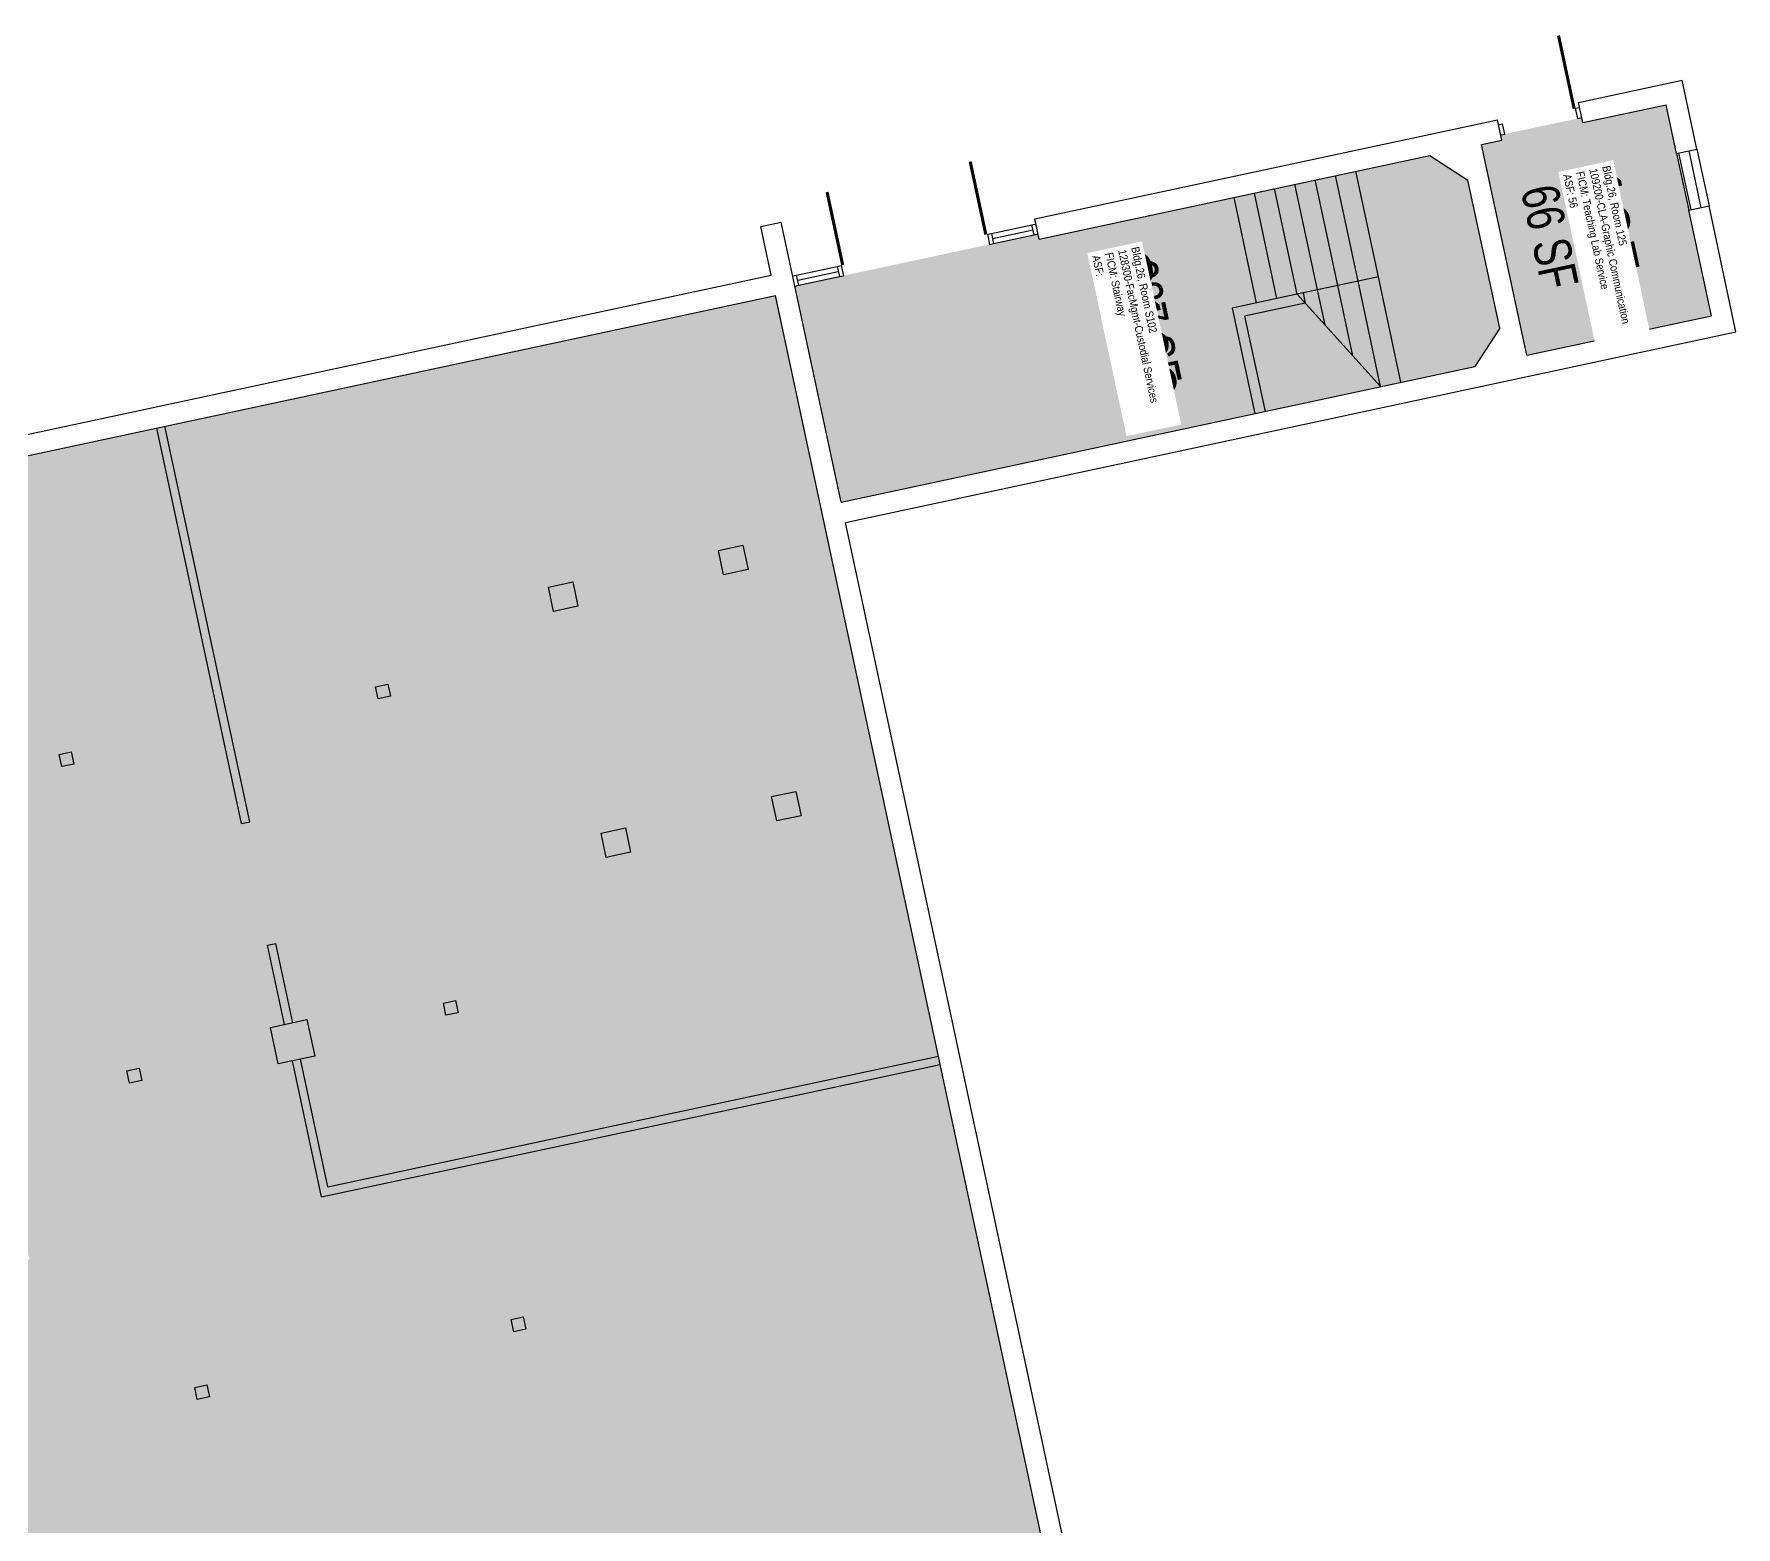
# Model space of a CAD drawing. Header units: inches. Extents: x 69208594 to 69211314, y 27667926 to 27670265.
# Drawn here: x 69210405 to 69211226, y 27669425 to 27670145 of the extents above; entities that cross this region are included whole.
import ezdxf
from ezdxf.enums import TextEntityAlignment as Align

# ---------------------------------------------------------------- set-up
doc = ezdxf.new("R2010")
doc.units = ezdxf.units.IN
doc.header["$LTSCALE"] = 10
doc.header["$MEASUREMENT"] = 0
for name, color, linetype in [('A-DOOR', 2, 'CONTINUOUS'), ('A-FLOR', 3, 'CONTINUOUS'), ('A-GLAZ', 1, 'CONTINUOUS'), ('A-IDEN-RNUM', 7, 'CONTINUOUS'), ('A-IDEN-SNUM', 4, 'CONTINUOUS'), ('A-IDEN-VNUM', 4, 'CONTINUOUS'), ('A-WALL', 5, 'CONTINUOUS'), ('AREA-TEXT', 3, 'CONTINUOUS'), ('Rooms-Category-Color', 7, 'CONTINUOUS'), ('Rooms-Division-Color', 7, 'CONTINUOUS'), ('Rooms-Information', 7, 'CONTINUOUS')]:
    doc.layers.add(name, color=color, linetype=linetype)
doc.styles.add('CP_AREA', font='arial.ttf', dxfattribs={"height": 15})
doc.styles.add('CP_ROOMSNUMBER', font='arial.ttf', dxfattribs={"height": 1})
doc.styles.add('CP_ROOMVNUMBER', font='arial.ttf', dxfattribs={"width": 0.85, "height": 0.075})

msp = doc.modelspace()

# ---------------------------------------------------------------- hatches: boundary and pattern name
at = {"layer": 'Rooms-Category-Color', "true_color": 0xe3f498}
msp.add_hatch(color=61, dxfattribs=at).paths.add_polyline_path([(69211102.88, 27670091.96), (69211112.65, 27670094.05), (69211112.13, 27670096.5), (69211114.09, 27670096.92), (69211149.29, 27670104.45), (69211151.24, 27670104.87), (69211151.77, 27670102.43), (69211191.86, 27670111.01), (69211196.88, 27670087.55), (69211202.75, 27670060.17), (69211213.64, 27670009.32), (69211209.72, 27670008.48), (69211170.61, 27670000.11), (69211124.65, 27669990.26)])
at = {"layer": 'Rooms-Category-Color', "true_color": 0xadadad}
msp.add_hatch(color=253, dxfattribs=at).paths.add_polyline_path([(69211111.63, 27670003.33), (69211096.34, 27670074.71), (69211077.94, 27670086.62), (69210912.69, 27670051.23), (69210897.53, 27670047.98), (69210889.71, 27670046.31), (69210889.19, 27670048.75), (69210887.23, 27670048.33), (69210867.67, 27670044.15), (69210865.72, 27670043.73), (69210795.31, 27670028.65), (69210793.36, 27670028.23), (69210773.8, 27670024.04), (69210771.85, 27670023.62), (69210772.37, 27670021.18), (69210792.68, 27669926.33), (69210794.15, 27669919.48), (69210919.31, 27669946.29), (69210934.47, 27669949.53), (69211099.72, 27669984.92)])
at = {"layer": 'Rooms-Category-Color', "true_color": 0xe3c5e1}
msp.add_hatch(color=254, dxfattribs=at).paths.add_polyline_path([(69210285.28, 27669406.55), (69210260.15, 27669523.89), (69210402.91, 27669554.47), (69210402.07, 27669558.38), (69210259.31, 27669527.8), (69210206.54, 27669774.22), (69210108.76, 27669753.28), (69210109.07, 27669751.81), (69210107.12, 27669751.39), (69210048.45, 27669738.83), (69210046.49, 27669738.41), (69210046.18, 27669739.87), (69210010.97, 27669732.34), (69209917.1, 27669712.23), (69209901.46, 27669708.88), (69209875.7, 27669829.16), (69209887.43, 27669831.67), (69209888.9, 27669831.98), (69210004.77, 27669856.8), (69210016.51, 27669859.31), (69210016.19, 27669860.78), (69210018.15, 27669861.2), (69210053.35, 27669868.73), (69210055.31, 27669869.15), (69210055.62, 27669867.69), (69210151.94, 27669888.31), (69210186.16, 27669895.64), (69210449.2, 27669951.97), (69210762.59, 27670019.09), (69210847.4, 27669623.06), (69210869.18, 27669521.37), (69210890.54, 27669421.63), (69210892.21, 27669413.81), (69210893.47, 27669407.94), (69210901.84, 27669368.83), (69210914.83, 27669308.2), (69210929.7, 27669238.78), (69210690.13, 27669187.47), (69210631.46, 27669174.91), (69210347.89, 27669114.18), (69210298.68, 27669343.97)])
at = {"layer": 'Rooms-Division-Color', "true_color": 0xb2d6e9}
for points in [[(69211102.88, 27670091.96), (69211112.65, 27670094.05), (69211112.13, 27670096.5), (69211114.09, 27670096.92), (69211149.29, 27670104.45), (69211151.24, 27670104.87), (69211151.77, 27670102.43), (69211191.86, 27670111.01), (69211196.88, 27670087.55), (69211202.75, 27670060.17), (69211213.64, 27670009.32), (69211209.72, 27670008.48), (69211170.61, 27670000.11), (69211124.65, 27669990.26)], [(69210285.28, 27669406.55), (69210260.15, 27669523.89), (69210402.91, 27669554.47), (69210402.07, 27669558.38), (69210259.31, 27669527.8), (69210206.54, 27669774.22), (69210108.76, 27669753.28), (69210109.07, 27669751.81), (69210107.12, 27669751.39), (69210048.45, 27669738.83), (69210046.49, 27669738.41), (69210046.18, 27669739.87), (69210010.97, 27669732.34), (69209917.1, 27669712.23), (69209901.46, 27669708.88), (69209875.7, 27669829.16), (69209887.43, 27669831.67), (69209888.9, 27669831.98), (69210004.77, 27669856.8), (69210016.51, 27669859.31), (69210016.19, 27669860.78), (69210018.15, 27669861.2), (69210053.35, 27669868.73), (69210055.31, 27669869.15), (69210055.62, 27669867.69), (69210151.94, 27669888.31), (69210186.16, 27669895.64), (69210449.2, 27669951.97), (69210762.59, 27670019.09), (69210847.4, 27669623.06), (69210869.18, 27669521.37), (69210890.54, 27669421.63), (69210892.21, 27669413.81), (69210893.47, 27669407.94), (69210901.84, 27669368.83), (69210914.83, 27669308.2), (69210929.7, 27669238.78), (69210690.13, 27669187.47), (69210631.46, 27669174.91), (69210347.89, 27669114.18), (69210298.68, 27669343.97)]]:
    msp.add_hatch(color=254, dxfattribs=at).paths.add_polyline_path(points)
at = {"layer": 'Rooms-Division-Color', "true_color": 0xadadad}
msp.add_hatch(color=253, dxfattribs=at).paths.add_polyline_path([(69211111.63, 27670003.33), (69211096.34, 27670074.71), (69211077.94, 27670086.62), (69210912.69, 27670051.23), (69210897.53, 27670047.98), (69210889.71, 27670046.31), (69210889.19, 27670048.75), (69210887.23, 27670048.33), (69210867.67, 27670044.15), (69210865.72, 27670043.73), (69210795.31, 27670028.65), (69210793.36, 27670028.23), (69210773.8, 27670024.04), (69210771.85, 27670023.62), (69210772.37, 27670021.18), (69210792.68, 27669926.33), (69210794.15, 27669919.48), (69210919.31, 27669946.29), (69210934.47, 27669949.53), (69211099.72, 27669984.92)])

# ---------------------------------------------------------------- linework, layer by layer
at = {"layer": 'A-DOOR'}
for points in [[(69211147.51, 27670109.19, 1.5, 1.5, 0), (69211139.97, 27670144.39, 0, 0, 0), (69211139.24, 27670144.23, 0, 0, 0.414214), (69211113.35, 27670100.34, 0, 0, 0.414214)], [(69210863.94, 27670048.46, 1.5, 1.5, 0), (69210856.4, 27670083.66, 0, 0, 0), (69210855.67, 27670083.5, 0, 0, 0.414214), (69210829.78, 27670039.61, 0, 0, 0.414214)], [(69210794.95, 27670033.76, 1.5, 1.5, 0), (69210787.41, 27670068.96, 0, 0, 0), (69210788.15, 27670069.12, 0, 0, -0.414214), (69210829.74, 27670039.67, 0, 0, -0.414214)]]:
    msp.add_lwpolyline(points, format="xyseb", dxfattribs=at)
at = {"layer": 'A-FLOR'}
for p, q in [((69211023.8, 27670021.85), (69211012.92, 27670072.69)), ((69211033.58, 27670023.94), (69211022.69, 27670074.79)), ((69211043.36, 27670026.03), (69211032.47, 27670076.88)), ((69211053.14, 27670028.13), (69211042.25, 27670078.97)), ((69210994.47, 27670015.56), (69210983.58, 27670066.41)), ((69211004.25, 27670017.66), (69210993.36, 27670068.5)), ((69211014.03, 27670019.75), (69211003.14, 27670070.6)), ((69211053.14, 27670028.13), (69211014.03, 27670019.75)), ((69211040.84, 27669990.04), (69211033.58, 27670023.94)), ((69211054.25, 27669975.19), (69211043.36, 27670026.03)), ((69211064.03, 27669977.28), (69211053.14, 27670028.13)), ((69211054.25, 27669975.19), (69211014.03, 27670019.75)), ((69211027.43, 27670004.9), (69211023.8, 27670021.85))]:
    msp.add_line(p, q, dxfattribs=at)
at = {"layer": 'A-GLAZ'}
for p, q in [((69211206.66, 27670089.64), (69211212.53, 27670062.26)), ((69211196.88, 27670087.55), (69211202.75, 27670060.17)), ((69211197.86, 27670087.76), (69211203.73, 27670060.38)), ((69211202.75, 27670088.8), (69211208.61, 27670061.42)), ((69210866.63, 27670049.03), (69210886.18, 27670053.22)), ((69210867.15, 27670046.59), (69210886.71, 27670050.78)), ((69210867.67, 27670044.15), (69210887.23, 27670048.33)), ((69210772.75, 27670028.93), (69210792.31, 27670033.12)), ((69210773.28, 27670026.49), (69210792.83, 27670030.68)), ((69210773.8, 27670024.04), (69210793.36, 27670028.23))]:
    msp.add_line(p, q, dxfattribs=at)
at = {"layer": 'A-WALL'}
for p, q in [((69211149.67, 27670112.21), (69211199.54, 27670122.89)), ((69211206.66, 27670089.64), (69211199.54, 27670122.89)), ((69211148.24, 27670109.34), (69211150.2, 27670109.76)), ((69211149.29, 27670104.45), (69211148.24, 27670109.34)), ((69211151.77, 27670102.43), (69211149.67, 27670112.21)), ((69211151.77, 27670102.43), (69211191.86, 27670111.01)), ((69211196.88, 27670087.55), (69211191.86, 27670111.01)), ((69210887.61, 27670056.09), (69211110.56, 27670103.83)), ((69211112.65, 27670094.05), (69211110.56, 27670103.83)), ((69211111.08, 27670101.39), (69211113.04, 27670101.8)), ((69211114.09, 27670096.92), (69211113.04, 27670101.8)), ((69211149.29, 27670104.45), (69211151.24, 27670104.87)), ((69211102.88, 27670091.96), (69211112.65, 27670094.05)), ((69211124.65, 27669990.26), (69211102.88, 27670091.96)), ((69211112.13, 27670096.5), (69211114.09, 27670096.92)), ((69211196.88, 27670087.55), (69211206.66, 27670089.64)), ((69210889.71, 27670046.31), (69211077.94, 27670086.62)), ((69211077.94, 27670086.62), (69211096.34, 27670074.71)), ((69211111.63, 27670003.33), (69211096.34, 27670074.71)), ((69210889.71, 27670046.31), (69210887.61, 27670056.09)), ((69211202.75, 27670060.17), (69211212.53, 27670062.26)), ((69211213.64, 27670009.32), (69211202.75, 27670060.17)), ((69211225.51, 27670001.64), (69211212.53, 27670062.26)), ((69210755.47, 27670052.33), (69210765.25, 27670054.43)), ((69210760.5, 27670028.86), (69210755.47, 27670052.33)), ((69210794.15, 27669919.48), (69210765.25, 27670054.43)), ((69210864.67, 27670048.62), (69210866.63, 27670049.03)), ((69210864.67, 27670048.62), (69210865.72, 27670043.73)), ((69210866.63, 27670049.03), (69210867.67, 27670044.15)), ((69210886.18, 27670053.22), (69210888.14, 27670053.64)), ((69210887.23, 27670048.33), (69210886.18, 27670053.22)), ((69210887.23, 27670048.33), (69210889.19, 27670048.75)), ((69210865.72, 27670043.73), (69210867.67, 27670044.15)), ((69210792.31, 27670033.12), (69210794.27, 27670033.54)), ((69210792.31, 27670033.12), (69210793.36, 27670028.23)), ((69210794.27, 27670033.54), (69210795.31, 27670028.65)), ((69210053.53, 27669877.46), (69210760.5, 27670028.86)), ((69210770.8, 27670028.51), (69210772.75, 27670028.93)), ((69210771.85, 27670023.62), (69210773.8, 27670024.04)), ((69210773.8, 27670024.04), (69210772.75, 27670028.93)), ((69210793.36, 27670028.23), (69210795.31, 27670028.65)), ((69210055.62, 27669867.69), (69210762.59, 27670019.09)), ((69210991.05, 27668952.27), (69210762.59, 27670019.09)), ((69211016.85, 27670020.36), (69210982.74, 27670013.05)), ((69211017.89, 27670015.47), (69210988.67, 27670009.21)), ((69211016.85, 27670020.36), (69211017.89, 27670015.47)), ((69210982.74, 27670013.05), (69210993.62, 27669962.2)), ((69210988.67, 27670009.21), (69210998.51, 27669963.25)), ((69211124.65, 27669990.26), (69211213.64, 27670009.32)), ((69210796.24, 27669909.71), (69211225.51, 27670001.64)), ((69211111.63, 27670003.33), (69211099.72, 27669984.92)), ((69210794.15, 27669919.48), (69211099.72, 27669984.92)), ((69210505.19, 27669764.54), (69210464.35, 27669955.22)), ((69210509.1, 27669765.38), (69210468.26, 27669956.05)), ((69211055.9, 27668697.2), (69210796.24, 27669909.71)), ((69210735.06, 27669896.17), (69210746.79, 27669898.68)), ((69210737.57, 27669884.44), (69210735.06, 27669896.17)), ((69210746.79, 27669898.68), (69210749.3, 27669886.95)), ((69210749.3, 27669886.95), (69210737.57, 27669884.44)), ((69210653.09, 27669878.57), (69210664.82, 27669881.08)), ((69210655.6, 27669866.83), (69210653.09, 27669878.57)), ((69210664.82, 27669881.08), (69210667.34, 27669869.34)), ((69210667.34, 27669869.34), (69210655.6, 27669866.83)), ((69210760.62, 27669777.57), (69210772.36, 27669780.08)), ((69210763.14, 27669765.83), (69210760.62, 27669777.57)), ((69210772.36, 27669780.08), (69210774.87, 27669768.35)), ((69210505.19, 27669764.54), (69210509.1, 27669765.38)), ((69210678.48, 27669759.98), (69210690.22, 27669762.49)), ((69210690.22, 27669762.49), (69210692.73, 27669750.76)), ((69210774.87, 27669768.35), (69210763.14, 27669765.83)), ((69210681, 27669748.24), (69210678.48, 27669759.98)), ((69210692.73, 27669750.76), (69210681, 27669748.24)), ((69210517.75, 27669705.87), (69210521.66, 27669706.71)), ((69210525.92, 27669667.74), (69210517.75, 27669705.87)), ((69210529.83, 27669668.57), (69210521.66, 27669706.71)), ((69210519.07, 27669666.27), (69210536.67, 27669670.04)), ((69210522.84, 27669648.67), (69210519.07, 27669666.27)), ((69210536.67, 27669670.04), (69210540.44, 27669652.44)), ((69210540.44, 27669652.44), (69210522.84, 27669648.67)), ((69210543.72, 27669584.62), (69210529.69, 27669650.13)), ((69210546.79, 27669589.37), (69210533.6, 27669650.97)), ((69210543.72, 27669584.62), (69210841.96, 27669648.49)), ((69210546.79, 27669589.37), (69210841.12, 27669652.4))]:
    msp.add_line(p, q, dxfattribs=at)
for points in [[(69210569.8, 27669830.53), (69210575.67, 27669831.79), (69210576.92, 27669825.92), (69210571.06, 27669824.67)], [(69210417.26, 27669797.87), (69210423.13, 27669799.12), (69210424.38, 27669793.26), (69210418.52, 27669792)], [(69210602.47, 27669677.99), (69210608.33, 27669679.25), (69210609.59, 27669673.38), (69210603.72, 27669672.13)], [(69210449.93, 27669645.33), (69210455.79, 27669646.58), (69210457.05, 27669640.71), (69210451.18, 27669639.46)], [(69210635.13, 27669525.45), (69210641, 27669526.71), (69210642.26, 27669520.84), (69210636.39, 27669519.58)], [(69210482.59, 27669492.78), (69210488.46, 27669494.04), (69210489.72, 27669488.17), (69210483.85, 27669486.92)]]:
    msp.add_lwpolyline(points, close=True, dxfattribs=at)

# ---------------------------------------------------------------- texts
at = {"layer": 'A-IDEN-RNUM', "style": 'CP_ROOMSNUMBER', "width": 0.85}
for s, p in [('0125-00', (69211160.77, 27670053.78)), ('S102-00', (69210937.2, 27670025.22))]:
    msp.add_text(s, height=1, rotation=282.08743, dxfattribs=at).set_placement(p, align=Align.MIDDLE)
at = {"layer": 'A-IDEN-SNUM', "style": 'CP_ROOMSNUMBER', "width": 0.85}
for s, p in [('0260012500', (69211160.77, 27670053.78)), ('0260S10200', (69210937.2, 27670025.22))]:
    msp.add_text(s, height=1, rotation=282.08743, dxfattribs=at).set_placement(p, align=Align.MIDDLE)
at = {"layer": 'A-IDEN-VNUM', "style": 'CP_ROOMVNUMBER', "width": 0.85}
for s, p in [('125', (69211160.77, 27670053.78)), ('S102', (69210936.11, 27670004.27))]:
    msp.add_text(s, height=27, rotation=282.08743, dxfattribs=at).set_placement(p, align=Align.MIDDLE)
at = {"layer": 'AREA-TEXT', "style": 'CP_AREA', "width": 0.75}
for s, p in [('66 SF', (69211135.76, 27670047.4)), ('237 SF', (69210943.36, 27670005.9))]:
    msp.add_text(s, height=18, rotation=282.08743, dxfattribs=at).set_placement(p, align=Align.MIDDLE_CENTER)

# ---------------------------------------------------------------- next in the draw order: texts
at = {"layer": 'Rooms-Information', "char_height": 3.8571, "width": 86.4, "attachment_point": 7, "rotation": 282.08743, "style": 'CP_ROOMVNUMBER', "bg_fill": 3, "box_fill_scale": 1.5, "bg_fill_color": 256, "bg_fill_true_color": 13158600, "bg_fill_transparency": 0}
for s, insert in [('Bldg.26, Room 125^M^J109200-CLA-Graphic Communication^M^JFICM: Teaching Lab Service^M^JASF: 56', (69211142.14, 27670077.14)), ('Bldg.26, Room S102^M^J128300-FacMgmt-Custodial Services^M^JFICM: Stairway^M^JASF: ', (69210915.07, 27670038.05))]:
    msp.add_mtext(s, dxfattribs=dict(at, insert=insert))

doc.saveas('drawing.dxf')
